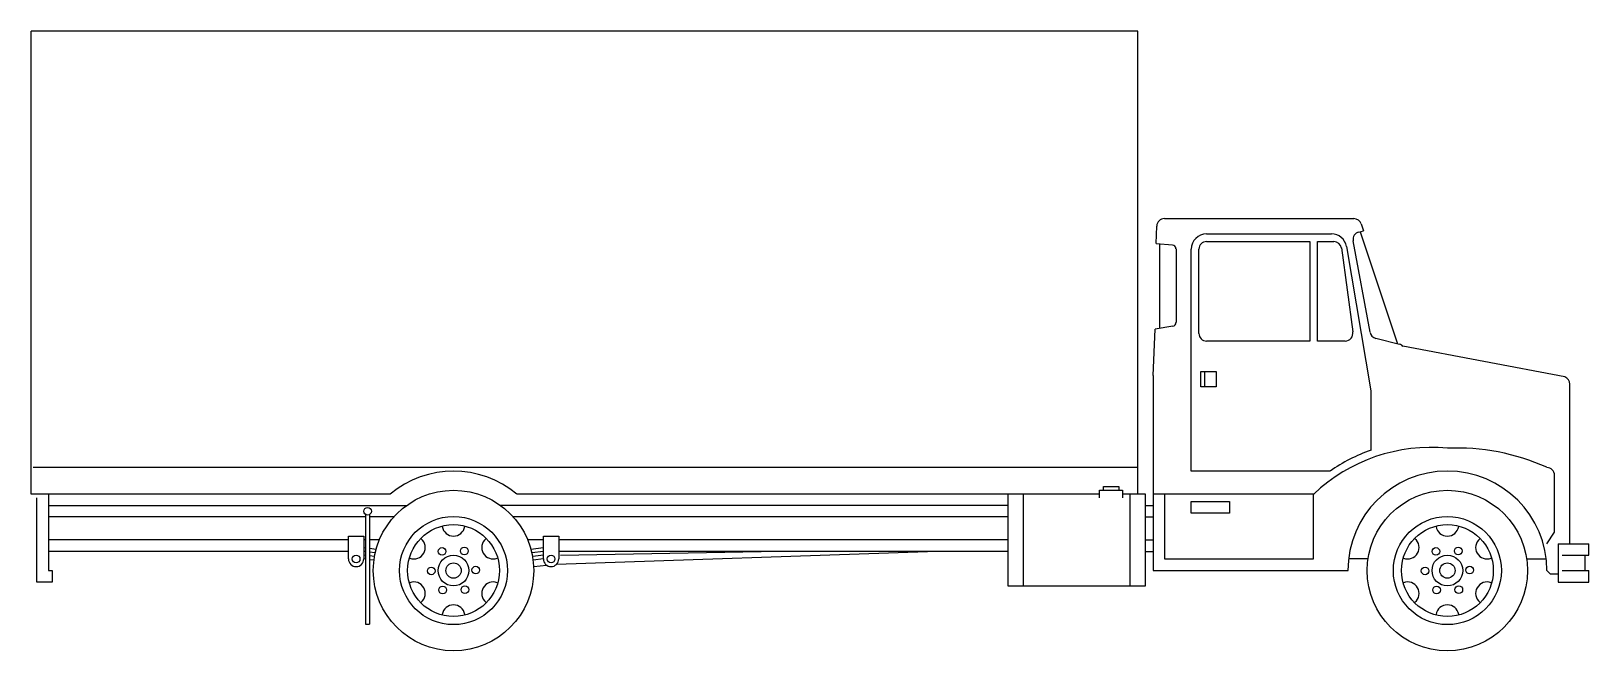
# Model space of a CAD drawing. Extents: x -10.4 to 0, y 0 to 4.1.
import ezdxf

# ---------------------------------------------------------------- set-up
doc = ezdxf.new("R2010")
doc.units = 0
doc.header["$LTSCALE"] = 1.2
doc.header["$MEASUREMENT"] = 0
doc.layers.get('0').update_dxf_attribs({"color": 3, "linetype": 'CONTINUOUS'})
doc.layers.add('CAR_DTL', color=3, linetype='CONTINUOUS')

msp = doc.modelspace()

# ---------------------------------------------------------------- linework, layer by layer
for p, q in [((-2.997, 4.115), (-10.351, 4.115)), ((-10.351, 1.041), (-10.351, 4.115)), ((-2.997, 1.041), (-2.997, 4.115)), ((-2.874, 2.705), (-2.871, 2.821)), ((-2.82, 2.87), (-1.561, 2.87)), ((-1.513, 2.835), (-1.498, 2.789)), ((-2.874, 2.705), (-2.766, 2.695)), ((-2.852, 2.703), (-2.852, 2.14)), ((-2.54, 2.718), (-1.854, 2.718)), ((-1.854, 2.718), (-1.854, 2.057)), ((-1.803, 2.057), (-1.803, 2.718)), ((-1.803, 2.718), (-1.694, 2.718)), ((-1.454, 2.115), (-1.566, 2.722)), ((-1.529, 2.781), (-1.498, 2.789)), ((-1.519, 2.783), (-1.272, 2.039)), ((-2.743, 2.669), (-2.743, 2.18)), ((-2.591, 2.108), (-2.591, 2.667)), ((-1.644, 2.675), (-1.569, 2.118)), ((-2.896, 1.829), (-2.882, 2.135)), ((-2.764, 2.155), (-2.882, 2.135)), ((-1.258, 2.035), (-1.416, 2.075)), ((-1.854, 2.057), (-2.54, 2.057)), ((-1.619, 2.057), (-1.803, 2.057)), ((-0.16, 1.819), (-1.235, 2.022)), ((-2.896, 1.829), (-2.896, 0.533)), ((-0.127, 0.711), (-0.127, 1.771)), ((-10.338, 1.219), (-2.997, 1.219)), ((-0.229, 0.787), (-0.229, 1.166)), ((-7.966, 1.041), (-10.351, 1.041)), ((-10.236, 1.041), (-10.236, 0.533)), ((-3.251, 1.041), (-7.122, 1.041)), ((-3.861, 1.041), (-3.861, 0.432)), ((-3.251, 1.067), (-3.099, 1.067)), ((-3.251, 1.016), (-3.251, 1.067)), ((-3.099, 1.067), (-3.099, 1.016)), ((-2.946, 1.041), (-3.099, 1.041)), ((-2.946, 0.432), (-2.946, 1.041)), ((-1.829, 1.041), (-2.896, 1.041)), ((-8.128, 0.902), (-8.128, 0.178)), ((-0.279, 0.711), (-0.229, 0.787)), ((-8.242, 0.66), (-10.236, 0.66)), ((-6.859, 0.575), (-4.394, 0.66)), ((-3.861, 0.66), (-6.845, 0.66)), ((-2.946, 0.66), (-2.896, 0.66)), ((-0.203, 0.711), (-0.203, 0.457)), ((-0.203, 0.711), (0, 0.711)), ((-0.025, 0.533), (-0.025, 0.635)), ((0, 0.635), (0, 0.711)), ((-2.896, 0.533), (-1.6, 0.533)), ((-0.254, 0.508), (-0.279, 0.533)), ((0, 0.457), (0, 0.533)), ((-3.861, 0.432), (-2.946, 0.432)), ((-0.203, 0.508), (-0.254, 0.508)), ((-0.203, 0.457), (0, 0.457)), ((-8.128, 0.178), (-8.103, 0.178))]:
    msp.add_line(p, q)
for centre, radius in [((-7.544, 0.533), 0.533), ((-0.94, 0.533), 0.533), ((-8.115, 0.927), 0.0254), ((-7.544, 0.533), 0.359), ((-0.94, 0.533), 0.359), ((-7.544, 0.533), 0.102), ((-0.94, 0.533), 0.102)]:
    msp.add_circle(centre, radius)
for centre, radius, start, end in [((-2.82, 2.819), 0.0508, 90, 178.4926), ((-1.561, 2.819), 0.0508, 18.0042, 90), ((-2.769, 2.669), 0.0254, 0, 84.2894), ((-2.54, 2.667), 0.0508, 90, 180), ((-1.694, 2.667), 0.0508, 8.8807, 90), ((-1.516, 2.732), 0.0508, 104.7436, 190.6197), ((-2.769, 2.18), 0.0254, 279.8658, 0), ((-2.54, 2.108), 0.0508, 180, 270), ((-1.619, 2.108), 0.0508, 270, 11.2813), ((-1.404, 2.124), 0.0508, 190.6197, 255.9638), ((-1.271, 1.986), 0.0508, 45, 75.9638), ((-0.178, 1.771), 0.0508, 0, 69.4338), ((-1.047, 0.211), 1.14, 84.5836, 133.2657), ((-0.876, -0.103), 1.45, 65.7068, 92.5221), ((-7.544, 0.533), 0.66, 50.2849, 129.7151), ((-0.94, 0.533), 0.661, 0, 180), ((-0.279, 1.166), 0.0508, 0, 90), ((-8.191, 0.61), 0.0508, 180, 0), ((-6.896, 0.61), 0.0508, 180, 0)]:
    msp.add_arc(centre, radius, start, end)
at = {"layer": 'CAR_DTL'}
for p, q in [((-2.54, 2.769), (-1.711, 2.769)), ((-2.642, 1.194), (-2.642, 2.667)), ((-1.611, 2.684), (-1.448, 1.727)), ((-2.578, 1.753), (-2.578, 1.854)), ((-2.578, 1.854), (-2.477, 1.854)), ((-2.553, 1.854), (-2.553, 1.753)), ((-2.477, 1.854), (-2.477, 1.753)), ((-2.477, 1.753), (-2.578, 1.753)), ((-1.448, 1.727), (-1.448, 1.333)), ((-1.72, 1.194), (-2.642, 1.194)), ((-3.759, 1.041), (-3.759, 0.432)), ((-3.226, 1.092), (-3.124, 1.092)), ((-3.226, 1.067), (-3.226, 1.092)), ((-3.124, 1.092), (-3.124, 1.067)), ((-3.048, 0.432), (-3.048, 1.041)), ((-2.819, 1.041), (-2.819, 0.61)), ((-1.829, 0.61), (-1.829, 1.041)), ((-10.312, 0.457), (-10.312, 1.016)), ((-10.236, 0.965), (-7.857, 0.965)), ((-3.861, 0.965), (-7.231, 0.965)), ((-2.946, 0.965), (-2.896, 0.965)), ((-2.642, 0.991), (-2.388, 0.991)), ((-2.642, 0.914), (-2.642, 0.991)), ((-2.388, 0.991), (-2.388, 0.914)), ((-8.128, 0.889), (-10.236, 0.889)), ((-8.103, 0.902), (-8.103, 0.178)), ((-7.941, 0.889), (-8.103, 0.889)), ((-3.861, 0.889), (-7.146, 0.889)), ((-2.946, 0.889), (-2.896, 0.889)), ((-2.388, 0.914), (-2.642, 0.914)), ((-8.242, 0.737), (-10.236, 0.737)), ((-8.242, 0.61), (-8.242, 0.762)), ((-8.242, 0.762), (-8.141, 0.762)), ((-8.141, 0.762), (-8.141, 0.61)), ((-8.128, 0.737), (-8.141, 0.737)), ((-8.037, 0.737), (-8.103, 0.737)), ((-6.947, 0.737), (-7.051, 0.737)), ((-6.947, 0.61), (-6.947, 0.762)), ((-6.947, 0.762), (-6.845, 0.762)), ((-6.845, 0.762), (-6.845, 0.61)), ((-3.861, 0.737), (-6.845, 0.737)), ((-2.946, 0.737), (-2.896, 0.737)), ((-8.128, 0.659), (-8.141, 0.66)), ((-8.128, 0.633), (-8.141, 0.635)), ((-8.139, 0.686), (-8.13, 0.684)), ((-8.064, 0.651), (-8.103, 0.656)), ((-8.069, 0.626), (-8.103, 0.63)), ((-8.101, 0.681), (-8.06, 0.676)), ((-7.028, 0.676), (-6.949, 0.686)), ((-6.947, 0.66), (-7.023, 0.651)), ((-6.947, 0.635), (-7.018, 0.626)), ((-6.833, 0.635), (-5.499, 0.66)), ((-0.178, 0.635), (0, 0.635)), ((-10.236, 0.533), (-10.211, 0.533)), ((-10.211, 0.533), (-10.211, 0.457)), ((-8.128, 0.608), (-8.141, 0.61)), ((-8.073, 0.601), (-8.103, 0.605)), ((-6.947, 0.61), (-7.015, 0.601)), ((-7.011, 0.56), (-6.926, 0.568)), ((-2.819, 0.61), (-1.829, 0.61)), ((-1.468, 0.61), (-1.596, 0.61)), ((-0.412, 0.61), (-0.283, 0.61)), ((-0.178, 0.533), (0, 0.533)), ((-10.211, 0.457), (-10.312, 0.457))]:
    msp.add_line(p, q, dxfattribs=at)
for centre, radius in [((-7.544, 0.533), 0.305), ((-0.94, 0.533), 0.305), ((-8.191, 0.61), 0.0254), ((-7.62, 0.66), 0.0254), ((-7.472, 0.663), 0.0254), ((-6.896, 0.61), 0.0254), ((-1.016, 0.66), 0.0254), ((-0.868, 0.663), 0.0254), ((-7.692, 0.531), 0.0254), ((-7.544, 0.533), 0.0508), ((-7.396, 0.536), 0.0254), ((-1.088, 0.531), 0.0254), ((-0.94, 0.533), 0.0508), ((-0.792, 0.536), 0.0254), ((-7.616, 0.404), 0.0254), ((-7.468, 0.406), 0.0254), ((-1.012, 0.404), 0.0254), ((-0.864, 0.406), 0.0254)]:
    msp.add_circle(centre, radius, dxfattribs=at)
for centre, radius, start, end in [((-2.54, 2.667), 0.102, 90, 180), ((-1.711, 2.667), 0.102, 9.6888, 90), ((-1.047, 0.211), 1.191, 109.6462, 124.402), ((-7.808, 0.686), 0.0762, 249.5941, 50.4059), ((-7.544, 0.838), 0.0762, 189.5941, 350.4059), ((-7.28, 0.686), 0.0762, 129.5941, 290.4059), ((-1.204, 0.686), 0.0762, 249.5941, 50.4059), ((-0.94, 0.838), 0.0762, 189.5941, 350.4059), ((-0.676, 0.686), 0.0762, 129.5941, 290.4059), ((-7.808, 0.381), 0.0762, 309.5941, 110.4059), ((-7.28, 0.381), 0.0762, 69.5941, 230.4059), ((-1.204, 0.381), 0.0762, 309.5941, 110.4059), ((-0.676, 0.381), 0.0762, 69.5941, 230.4059), ((-7.544, 0.229), 0.0762, 9.5941, 170.4059), ((-0.94, 0.229), 0.0762, 9.5941, 170.4059)]:
    msp.add_arc(centre, radius, start, end, dxfattribs=at)

doc.saveas('drawing.dxf')
